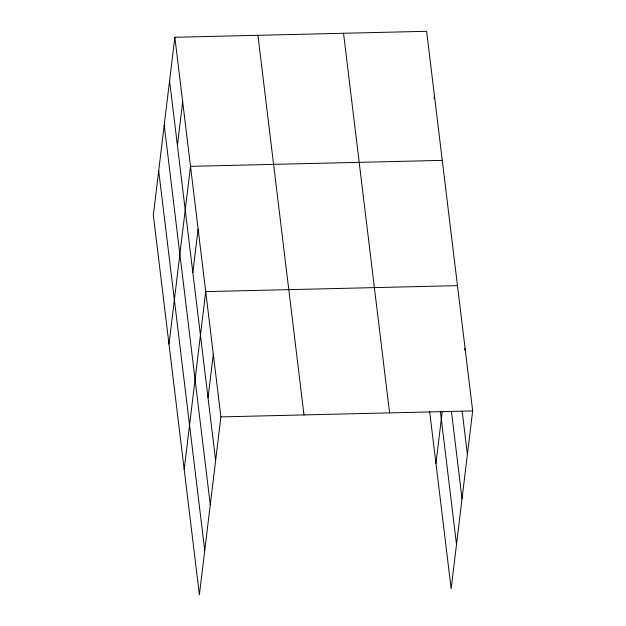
<?xml version="1.0" encoding="UTF-8"?>
<svg xmlns="http://www.w3.org/2000/svg" width="626" height="626" viewBox="0 0 626 626"><rect width="100%" height="100%" fill="white"/><g stroke="black" fill="none" stroke-linecap="round" stroke-linejoin="round"><path stroke-width="0.94" d="M174.85 37.278L153.331 215.086L199.389 594.7L220.908 416.893L174.85 37.278L426.611 31.3L472.669 410.914L451.15 588.722L429.639 411.415M177.408 145.373L182.682 101.811M168.997 344.151L190.507 166.344L442.269 160.373M192.839 272.545L198.106 228.983M184.193 469.43L205.704 291.622L457.465 285.644M208.035 397.823L213.31 354.253M434.092 98.736L434.444 95.833M435.954 463.451L442.23 411.54M464.828 350.216L465.063 348.283M220.908 416.893L472.669 410.914M462.137 411.118L467.395 454.484M451.393 411.086L462.035 498.781M440.375 411.438L456.51 544.424M343.533 33.272L389.583 412.886M257.935 35.306L303.986 414.921M169.583 80.84L215.634 460.454M164.215 125.145L210.273 504.759M158.699 170.781L204.749 550.403"/></g></svg>
